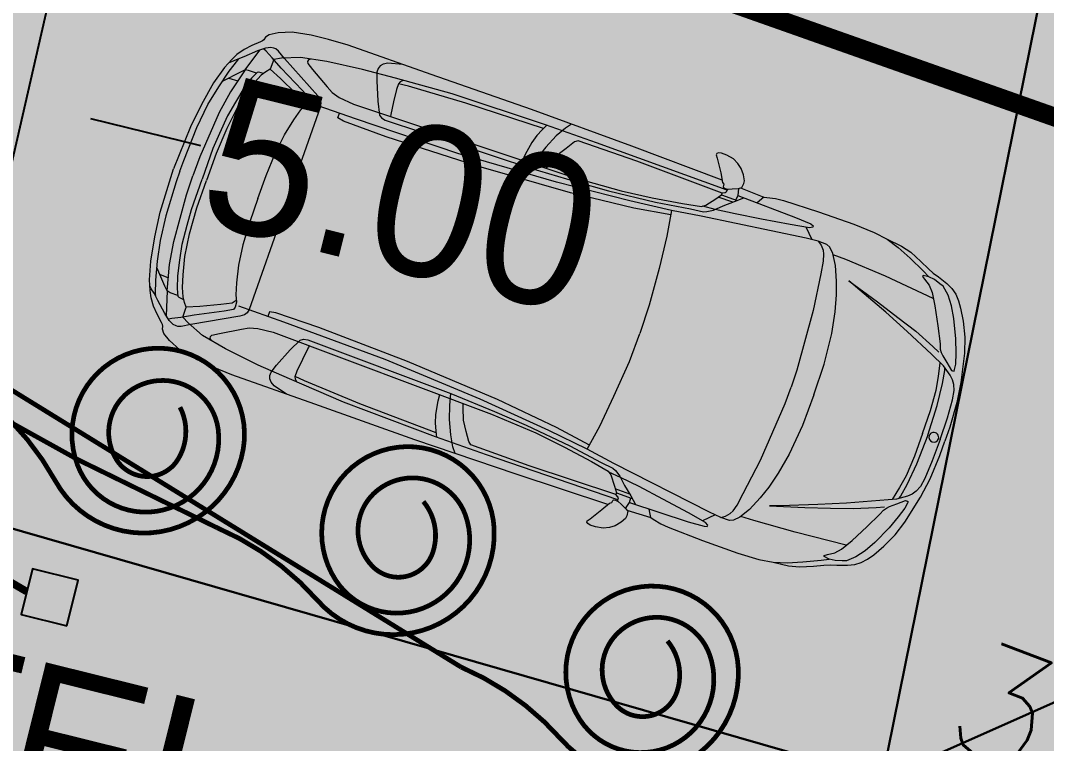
# Model space of a CAD drawing. Header units: metres. Extents: x 1851427 to 1852022, y 5183007 to 5183309.
# Drawn here: x 1851534.77 to 1851540.21, y 5183230.55 to 5183234.38 of the extents above; entities that cross this region are included whole.
import ezdxf
from ezdxf.enums import TextEntityAlignment as Align

# ---------------------------------------------------------------- set-up
doc = ezdxf.new("R2010")
doc.units = ezdxf.units.M
doc.header["$LTSCALE"] = 2.5
doc.header["$PDMODE"] = 35
doc.header["$PDSIZE"] = 0.03
doc.layers.get('0').update_dxf_attribs({"linetype": 'CONTINUOUS', "lineweight": 30})
doc.layers.get('Defpoints').update_dxf_attribs({"linetype": 'CONTINUOUS'})
doc.layers.add('N', color=1, linetype='CONTINUOUS', plot=False)
for name, color, linetype, lineweight in [('P', 7, 'CONTINUOUS', 50), ('PRO_BAT', 252, 'CONTINUOUS', 18), ('PRO_PAR', 1, 'CONTINUOUS', 35), ('PRO_RES_EP', 5, 'CONTINUOUS', 15), ('Z', 7, 'CONTINUOUS', 9)]:
    doc.layers.add(name, color=color, linetype=linetype, lineweight=lineweight)
for name, color, linetype in [('PFM_VRD ET 2D', 7, 'CONTINUOUS'), ('PFM_VRD Talus R - Hachures', 1, 'CONTINUOUS'), ('PRO_PAR_HAC', 7, 'CONTINUOUS'), ('PRO_RES_AEP', 130, 'CONTINUOUS'), ('PRO_RES_EU', 34, 'CONTINUOUS'), ('PRO_RES_TEL', 84, 'CONTINUOUS'), ('PRO_RES_TEL_TXT', 84, 'CONTINUOUS'), ('PRO_VOI_COTATION', 232, 'CONTINUOUS'), ('PRO_VOI_TAMPON', 5, 'CONTINUOUS'), ('TN_', 94, 'CONTINUOUS')]:
    doc.layers.add(name, color=color, linetype=linetype)
doc.layers.add('PRO_PAR_SURF', color=7, linetype='CONTINUOUS', lineweight=20, true_color=0x285a87)
doc.styles.add('_ECRITURE', font='')
doc.styles.add('Ecriture', font='')
doc.styles.add('SIMPLEX', font='SIMPLEX.SHX', dxfattribs={"oblique": 27})
doc.styles.get("Standard").update_dxf_attribs({"font": 'Arial.ttf'})
doc.styles.get('_ECRITURE').set_extended_font_data('NewsGoth BT')
doc.styles.get('Ecriture').set_extended_font_data('NewsGoth BT')
doc.dimstyles.new('Voirie', dxfattribs={"dimtxt": 0.8, "dimasz": 0.6, "dimexe": 0.18, "dimexo": 0.0625, "dimgap": 0, "dimtad": 0, "dimzin": 0, "dimdsep": 46, "dimtxsty": 'Ecriture', "dimcen": 0.04, "dimclrd": 256, "dimclre": 256, "dimclrt": 256, "dimaunit": 2, "dimadec": 3, "dimazin": 0, "dimtfac": 1, "dimtofl": 0, "dimtmove": 0, "dimatfit": 0, "dimfxl": 1, "dimtolj": 1, "dimtzin": 0, "dimlwd": -1, "dimarcsym": 0})

# ---------------------------------------------------------------- blocks, each defined once
blk = doc.blocks.new('TCPOINT')
blk.add_point((0, 0))
at = {"layer": 'N'}
blk.add_attdef('MAT', (0.2, 0.2), '', height=0.34, dxfattribs=at)
at = {"layer": 'Z', "style": 'SIMPLEX'}
blk.add_attdef('ALT', (0.2, -0.54), '', height=0.34, dxfattribs=at)
blk = doc.blocks.new('ASS02')
h = blk.add_hatch(color=256)
h.dxf.hatch_style = 1
h.paths.add_polyline_path([(0.5, -0.5), (0.5, 0.5), (-0.5, 0.5), (-0.5, -0.5)])
blk.add_lwpolyline([(0.5, -0.5), (0.5, 0.5), (-0.5, 0.5), (-0.5, -0.5)], close=True)
blk = doc.blocks.new('*D78')
at = {"layer": 'Defpoints', "color": 0, "transparency": 16777216}
for p in [(1851530.041, 5183236.552), (1851534.894, 5183235.3486), (1851534.5601, 5183234.0018)]:
    blk.add_point(p, dxfattribs=at)
at = {"layer": 'PRO_VOI_COTATION', "lineweight": -2, "transparency": 16777216}
for p, q in [((1851530.026, 5183236.4913), (1851529.6638, 5183235.0305)), ((1851534.879, 5183235.2879), (1851534.5168, 5183233.8271))]:
    blk.add_line(p, q, dxfattribs=at)
at = {"layer": 'PRO_VOI_COTATION', "transparency": 16777216}
for p, q in [((1851529.1247, 5183235.3497), (1851528.5424, 5183235.4941)), ((1851535.1425, 5183233.8574), (1851535.7248, 5183233.713))]:
    blk.add_line(p, q, dxfattribs=at)
for points in [[(1851529.1488, 5183235.4467), (1851529.1006, 5183235.2526), (1851529.7071, 5183235.2053)], [(1851535.1665, 5183233.9545), (1851535.1184, 5183233.7604), (1851534.5601, 5183234.0018)]]:
    blk.add_solid(points, dxfattribs=at)
at = {"layer": 'PRO_VOI_COTATION', "transparency": 16777216, "insert": (1851536.7926, 5183233.4483), "char_height": 0.8, "attachment_point": 5, "rotation": 346.0733, "style": 'Ecriture'}
blk.add_mtext('\\A1;5.00', dxfattribs=at)

msp = doc.modelspace()

# ---------------------------------------------------------------- hatches: boundary and pattern name
at = {"layer": 'PFM_VRD Talus R - Hachures'}
msp.add_hatch(color=1, dxfattribs=at).paths.add_polyline_path([(1851533.6957, 5183231.0144), (1851534.1194, 5183230.9094), (1851534.3081, 5183231.8047), (1851536.2121, 5183240.1216), (1851537.1672, 5183244.3756), (1851539.2607, 5183253.3314), (1851539.9394, 5183256.194)])
at = {"layer": 'PRO_PAR_HAC'}
h = msp.add_hatch(color=174, dxfattribs=at)
h.dxf.hatch_style = 1
h.paths.add_polyline_path([(1851568.1477, 5183242.7613), (1851538.9338, 5183251.64), (1851534.9867, 5183235.7221), (1851564.5654, 5183225.2848), (1851564.993, 5183227.3048)])
h = msp.add_hatch(color=174, dxfattribs=at)
h.dxf.hatch_style = 1
h.paths.add_polyline_path([(1851564.5654, 5183225.2848), (1851534.9867, 5183235.7221), (1851530.7641, 5183218.6938), (1851560.8711, 5183207.8315)])

# ---------------------------------------------------------------- linework, layer by layer
at = {"layer": 'PFM_VRD ET 2D', "flags": 128}
msp.add_lwpolyline([(1851507.7955, 5183236.9009), (1851522.1457, 5183233.5473), (1851524.7837, 5183232.9266), (1851525.6806, 5183232.6767), (1851528.9948, 5183231.8306), (1851529.0196, 5183231.9315), (1851533.591, 5183230.5924), (1851533.9243, 5183230.6349), (1851534.1194, 5183230.9094), (1851534.3081, 5183231.8047), (1851536.2121, 5183240.1216), (1851537.1672, 5183244.3756)], dxfattribs=at)
at = {"layer": 'PRO_BAT', "color": 251}
for points in [[(1851538.4892, 5183233.5299), (1851538.0108, 5183233.7095), (1851537.4789, 5183233.9047), (1851536.9467, 5183234.0895), (1851536.5075, 5183234.2445), (1851536.4038, 5183234.2751), (1851536.3112, 5183234.2987), (1851536.2104, 5183234.3145), (1851536.1367, 5183234.3104), (1851536.0893, 5183234.3), (1851536.0698, 5183234.2873), (1851536.0606, 5183234.274), (1851536.0538, 5183234.2674), (1851536.0429, 5183234.2622), (1851535.9972, 5183234.2437), (1851535.9564, 5183234.222), (1851535.9182, 5183234.1948), (1851535.8908, 5183234.1684), (1851535.8519, 5183234.1264), (1851535.7948, 5183234.0457), (1851535.7304, 5183233.9315), (1851535.6717, 5183233.8122), (1851535.5821, 5183233.5897)], [(1851538.4892, 5183233.5299), (1851538.0108, 5183233.7095), (1851537.4789, 5183233.9047), (1851536.9467, 5183234.0895), (1851536.5075, 5183234.2445), (1851536.4038, 5183234.2751), (1851536.3112, 5183234.2987), (1851536.2104, 5183234.3145), (1851536.1367, 5183234.3104), (1851536.0893, 5183234.3), (1851536.0698, 5183234.2873), (1851536.0606, 5183234.274), (1851536.0538, 5183234.2674), (1851536.0429, 5183234.2622), (1851535.9972, 5183234.2437), (1851535.9564, 5183234.222), (1851535.9182, 5183234.1948), (1851535.8908, 5183234.1684), (1851535.8519, 5183234.1264), (1851535.7948, 5183234.0457), (1851535.7304, 5183233.9315), (1851535.6717, 5183233.8122), (1851535.5821, 5183233.5897)], [(1851536.1726, 5183233.3813), (1851536.3615, 5183233.9167), (1851536.3641, 5183233.9377), (1851536.3597, 5183233.9549), (1851536.3464, 5183233.9763), (1851536.1707, 5183234.1737), (1851536.1384, 5183234.2141), (1851536.1247, 5183234.2251), (1851536.1146, 5183234.2287), (1851536.0983, 5183234.2324), (1851536.0692, 5183234.2292), (1851536.028, 5183234.2148), (1851535.9549, 5183234.1837), (1851535.9149, 5183234.1668), (1851535.8888, 5183234.1574), (1851535.8757, 5183234.1521)], [(1851536.1726, 5183233.3813), (1851536.3615, 5183233.9167), (1851536.3641, 5183233.9377), (1851536.3597, 5183233.9549), (1851536.3464, 5183233.9763), (1851536.1707, 5183234.1737), (1851536.1384, 5183234.2141), (1851536.1247, 5183234.2251), (1851536.1146, 5183234.2287), (1851536.0983, 5183234.2324), (1851536.0692, 5183234.2292), (1851536.028, 5183234.2148), (1851535.9549, 5183234.1837), (1851535.9149, 5183234.1668), (1851535.8888, 5183234.1574), (1851535.8757, 5183234.1521)], [(1851535.9619, 5183234.1139), (1851536.0402, 5183234.219)], [(1851535.9619, 5183234.1139), (1851536.0402, 5183234.219)], [(1851536.0282, 5183233.4323), (1851536.0726, 5183233.5549), (1851536.1201, 5183233.6718), (1851536.1702, 5183233.7697), (1851536.2207, 5183233.849), (1851536.2578, 5183233.9022), (1851536.2848, 5183233.9307), (1851536.2961, 5183233.9549), (1851536.2972, 5183233.97), (1851536.2638, 5183234.0071), (1851536.1528, 5183234.1238), (1851536.1058, 5183234.1784), (1851536.0728, 5183234.2126), (1851536.0598, 5183234.2259)], [(1851536.0282, 5183233.4323), (1851536.0726, 5183233.5549), (1851536.1201, 5183233.6718), (1851536.1702, 5183233.7697), (1851536.2207, 5183233.849), (1851536.2578, 5183233.9022), (1851536.2848, 5183233.9307), (1851536.2961, 5183233.9549), (1851536.2972, 5183233.97), (1851536.2638, 5183234.0071), (1851536.1528, 5183234.1238), (1851536.1058, 5183234.1784), (1851536.0728, 5183234.2126), (1851536.0598, 5183234.2259)], [(1851535.6159, 5183233.5778), (1851535.6365, 5183233.634), (1851535.7059, 5183233.8084), (1851535.7648, 5183233.93), (1851535.8221, 5183234.0248), (1851535.8776, 5183234.1078), (1851535.9222, 5183234.1661), (1851535.9286, 5183234.1726)], [(1851535.6159, 5183233.5778), (1851535.6365, 5183233.634), (1851535.7059, 5183233.8084), (1851535.7648, 5183233.93), (1851535.8221, 5183234.0248), (1851535.8776, 5183234.1078), (1851535.9222, 5183234.1661), (1851535.9286, 5183234.1726)], [(1851538.5153, 5183233.4767), (1851537.8236, 5183233.7284), (1851537.5537, 5183233.8237), (1851537.0593, 5183233.9868), (1851536.7594, 5183234.0698), (1851536.5837, 5183234.1165), (1851536.3949, 5183234.1585), (1851536.2556, 5183234.1791), (1851536.1549, 5183234.1761), (1851536.1134, 5183234.1695), (1851536.0948, 5183234.1176)], [(1851538.5153, 5183233.4767), (1851537.8236, 5183233.7284), (1851537.5537, 5183233.8237), (1851537.0593, 5183233.9868), (1851536.7594, 5183234.0698), (1851536.5837, 5183234.1165), (1851536.3949, 5183234.1585), (1851536.2556, 5183234.1791), (1851536.1549, 5183234.1761), (1851536.1134, 5183234.1695), (1851536.0948, 5183234.1176)], [(1851536.3086, 5183234.1712), (1851536.2968, 5183234.1673), (1851536.2915, 5183234.1585), (1851536.2932, 5183234.1482), (1851536.3191, 5183234.1155), (1851536.3959, 5183234.0243), (1851536.4228, 5183233.994), (1851536.4609, 5183233.968), (1851536.5357, 5183233.932), (1851537.7091, 5183233.5425), (1851537.9544, 5183233.4731), (1851538.1192, 5183233.4367), (1851538.2789, 5183233.4063), (1851538.3803, 5183233.3909), (1851538.4033, 5183233.3977), (1851538.4558, 5183233.4317), (1851538.4867, 5183233.4528), (1851538.4898, 5183233.4616), (1851538.0366, 5183233.6307), (1851537.727, 5183233.7388), (1851537.7065, 5183233.7324), (1851537.6625, 5183233.698), (1851537.6141, 5183233.6605), (1851537.5705, 5183233.6111), (1851537.5561, 5183233.5933)], [(1851536.3086, 5183234.1712), (1851536.2968, 5183234.1673), (1851536.2915, 5183234.1585), (1851536.2932, 5183234.1482), (1851536.3191, 5183234.1155), (1851536.3959, 5183234.0243), (1851536.4228, 5183233.994), (1851536.4609, 5183233.968), (1851536.5357, 5183233.932), (1851537.7091, 5183233.5425), (1851537.9544, 5183233.4731), (1851538.1192, 5183233.4367), (1851538.2789, 5183233.4063), (1851538.3803, 5183233.3909), (1851538.4033, 5183233.3977), (1851538.4558, 5183233.4317), (1851538.4867, 5183233.4528), (1851538.4898, 5183233.4616), (1851538.0366, 5183233.6307), (1851537.727, 5183233.7388), (1851537.7065, 5183233.7324), (1851537.6625, 5183233.698), (1851537.6141, 5183233.6605), (1851537.5705, 5183233.6111), (1851537.5561, 5183233.5933)], [(1851535.9619, 5183234.1139), (1851535.884, 5183233.9975), (1851535.8247, 5183233.8877), (1851535.7212, 5183233.6528), (1851535.684, 5183233.5537)], [(1851535.9619, 5183234.1139), (1851535.884, 5183233.9975), (1851535.8247, 5183233.8877), (1851535.7212, 5183233.6528), (1851535.684, 5183233.5537)], [(1851536.2779, 5183233.9235), (1851536.2705, 5183233.9482), (1851536.2291, 5183233.9913), (1851536.1488, 5183234.0693), (1851536.0948, 5183234.1176), (1851536.0722, 5183234.1039), (1851536.0469, 5183234.0854), (1851536.0133, 5183234.0485), (1851535.9732, 5183233.9943), (1851535.9195, 5183233.9132), (1851535.8643, 5183233.8038), (1851535.8079, 5183233.6715), (1851535.7572, 5183233.5279)], [(1851536.2779, 5183233.9235), (1851536.2705, 5183233.9482), (1851536.2291, 5183233.9913), (1851536.1488, 5183234.0693), (1851536.0948, 5183234.1176), (1851536.0722, 5183234.1039), (1851536.0469, 5183234.0854), (1851536.0133, 5183234.0485), (1851535.9732, 5183233.9943), (1851535.9195, 5183233.9132), (1851535.8643, 5183233.8038), (1851535.8079, 5183233.6715), (1851535.7572, 5183233.5279)], [(1851536.0215, 5183234.0971), (1851535.9794, 5183234.1116), (1851535.9619, 5183234.1139), (1851535.937, 5183234.102), (1851535.8404, 5183234.0521)], [(1851536.0215, 5183234.0971), (1851535.9794, 5183234.1116), (1851535.9619, 5183234.1139), (1851535.937, 5183234.102), (1851535.8404, 5183234.0521)], [(1851536.7974, 5183234.1422), (1851536.7187, 5183234.1496), (1851536.6937, 5183234.1445), (1851536.6776, 5183234.1351), (1851536.667, 5183234.1214), (1851536.6604, 5183234.1028), (1851536.6589, 5183234.0558), (1851536.665, 5183233.948), (1851536.6738, 5183233.8741), (1851536.6839, 5183233.86), (1851536.7038, 5183233.8472), (1851537.4732, 5183233.5935), (1851537.7119, 5183233.5223), (1851537.8879, 5183233.4732), (1851538.137, 5183233.4132), (1851538.3215, 5183233.3778), (1851538.3905, 5183233.3628), (1851538.4087, 5183233.3636), (1851538.4442, 5183233.3719), (1851538.4951, 5183233.3943), (1851538.5554, 5183233.4173), (1851538.6045, 5183233.437)], [(1851536.7974, 5183234.1422), (1851536.7187, 5183234.1496), (1851536.6937, 5183234.1445), (1851536.6776, 5183234.1351), (1851536.667, 5183234.1214), (1851536.6604, 5183234.1028), (1851536.6589, 5183234.0558), (1851536.665, 5183233.948), (1851536.6738, 5183233.8741), (1851536.6839, 5183233.86), (1851536.7038, 5183233.8472), (1851537.4732, 5183233.5935), (1851537.7119, 5183233.5223), (1851537.8879, 5183233.4732), (1851538.137, 5183233.4132), (1851538.3215, 5183233.3778), (1851538.3905, 5183233.3628), (1851538.4087, 5183233.3636), (1851538.4442, 5183233.3719), (1851538.4951, 5183233.3943), (1851538.5554, 5183233.4173), (1851538.6045, 5183233.437)], [(1851536.0596, 5183234.0947), (1851536.0339, 5183234.1013), (1851536.0251, 5183234.1009), (1851535.9953, 5183234.0695), (1851535.9554, 5183234.0167), (1851535.9115, 5183233.944), (1851535.8689, 5183233.8709), (1851535.8251, 5183233.7769), (1851535.7911, 5183233.6977), (1851535.7341, 5183233.5361)], [(1851536.0596, 5183234.0947), (1851536.0339, 5183234.1013), (1851536.0251, 5183234.1009), (1851535.9953, 5183234.0695), (1851535.9554, 5183234.0167), (1851535.9115, 5183233.944), (1851535.8689, 5183233.8709), (1851535.8251, 5183233.7769), (1851535.7911, 5183233.6977), (1851535.7341, 5183233.5361)], [(1851535.8753, 5183234.0701), (1851535.923, 5183234.0557)], [(1851535.8753, 5183234.0701), (1851535.923, 5183234.0557)], [(1851536.7993, 5183234.0587), (1851536.7833, 5183234.051), (1851536.7744, 5183234.0403), (1851536.7641, 5183234.0111), (1851536.7479, 5183233.9445), (1851536.7337, 5183233.8772), (1851536.7327, 5183233.8666)], [(1851536.7993, 5183234.0587), (1851536.7833, 5183234.051), (1851536.7744, 5183234.0403), (1851536.7641, 5183234.0111), (1851536.7479, 5183233.9445), (1851536.7337, 5183233.8772), (1851536.7327, 5183233.8666)], [(1851537.5435, 5183233.8043), (1851537.131, 5183233.9387), (1851536.8268, 5183234.0279), (1851536.7744, 5183234.0403)], [(1851537.5435, 5183233.8043), (1851537.131, 5183233.9387), (1851536.8268, 5183234.0279), (1851536.7744, 5183234.0403)], [(1851538.2213, 5183233.3699), (1851538.0006, 5183233.4202), (1851537.6118, 5183233.5192), (1851537.0881, 5183233.6716), (1851536.5464, 5183233.8543), (1851536.3078, 5183233.9385)], [(1851538.2213, 5183233.3699), (1851538.0006, 5183233.4202), (1851537.6118, 5183233.5192), (1851537.0881, 5183233.6716), (1851536.5464, 5183233.8543), (1851536.3078, 5183233.9385)], [(1851538.2169, 5183233.346), (1851538.0215, 5183233.3815), (1851537.6851, 5183233.4631), (1851537.1877, 5183233.6066), (1851536.709, 5183233.7604), (1851536.4834, 5183233.8429), (1851536.4526, 5183233.8596), (1851536.4613, 5183233.8843)], [(1851538.2169, 5183233.346), (1851538.0215, 5183233.3815), (1851537.6851, 5183233.4631), (1851537.1877, 5183233.6066), (1851536.709, 5183233.7604), (1851536.4834, 5183233.8429), (1851536.4526, 5183233.8596), (1851536.4613, 5183233.8843)], [(1851537.5606, 5183233.8213), (1851537.5358, 5183233.7967), (1851537.5081, 5183233.7663), (1851537.4805, 5183233.7291), (1851537.4451, 5183233.6656), (1851537.431, 5183233.6349)], [(1851537.5606, 5183233.8213), (1851537.5358, 5183233.7967), (1851537.5081, 5183233.7663), (1851537.4805, 5183233.7291), (1851537.4451, 5183233.6656), (1851537.431, 5183233.6349)], [(1851537.6909, 5183233.8269), (1851537.6589, 5183233.8061), (1851537.6105, 5183233.7647), (1851537.5547, 5183233.7049), (1851537.5087, 5183233.6471), (1851537.4835, 5183233.6094), (1851537.4732, 5183233.5935)], [(1851537.6909, 5183233.8269), (1851537.6589, 5183233.8061), (1851537.6105, 5183233.7647), (1851537.5547, 5183233.7049), (1851537.5087, 5183233.6471), (1851537.4835, 5183233.6094), (1851537.4732, 5183233.5935)], [(1851538.5947, 5183233.4907), (1851538.6048, 5183233.5122), (1851538.6084, 5183233.5273), (1851538.6028, 5183233.5578), (1851538.59, 5183233.5925), (1851538.5732, 5183233.6183), (1851538.5489, 5183233.6424), (1851538.5137, 5183233.6625), (1851538.4856, 5183233.6733), (1851538.4704, 5183233.6744), (1851538.4616, 5183233.6714), (1851538.4576, 5183233.6651), (1851538.4632, 5183233.6467), (1851538.4817, 5183233.5694), (1851538.4914, 5183233.5186), (1851538.4989, 5183233.5081), (1851538.4958, 5183233.4956), (1851538.4974, 5183233.4918), (1851538.5058, 5183233.4852), (1851538.5211, 5183233.4822), (1851538.5427, 5183233.4835), (1851538.5759, 5183233.4864), (1851538.5947, 5183233.4907)], [(1851538.5947, 5183233.4907), (1851538.6048, 5183233.5122), (1851538.6084, 5183233.5273), (1851538.6028, 5183233.5578), (1851538.59, 5183233.5925), (1851538.5732, 5183233.6183), (1851538.5489, 5183233.6424), (1851538.5137, 5183233.6625), (1851538.4856, 5183233.6733), (1851538.4704, 5183233.6744), (1851538.4616, 5183233.6714), (1851538.4576, 5183233.6651), (1851538.4632, 5183233.6467), (1851538.4817, 5183233.5694), (1851538.4914, 5183233.5186), (1851538.4989, 5183233.5081), (1851538.4958, 5183233.4956), (1851538.4974, 5183233.4918), (1851538.5058, 5183233.4852), (1851538.5211, 5183233.4822), (1851538.5427, 5183233.4835), (1851538.5759, 5183233.4864), (1851538.5947, 5183233.4907)], [(1851537.883, 5183231.8118), (1851537.3978, 5183231.9722), (1851536.8611, 5183232.1541), (1851536.3309, 5183232.3442), (1851535.8916, 5183232.4992), (1851535.7917, 5183232.5404), (1851535.7048, 5183232.5801), (1851535.6164, 5183232.6311), (1851535.5616, 5183232.6806), (1851535.5312, 5183232.7183), (1851535.524, 5183232.7405), (1851535.5252, 5183232.7566), (1851535.524, 5183232.7661), (1851535.5188, 5183232.7769), (1851535.4948, 5183232.82), (1851535.4767, 5183232.8625), (1851535.464, 5183232.9076), (1851535.4593, 5183232.9454), (1851535.4553, 5183233.0025), (1851535.4615, 5183233.1012), (1851535.4831, 5183233.2306), (1851535.5123, 5183233.3602), (1851535.5821, 5183233.5897)], [(1851537.883, 5183231.8118), (1851537.3978, 5183231.9722), (1851536.8611, 5183232.1541), (1851536.3309, 5183232.3442), (1851535.8916, 5183232.4992), (1851535.7917, 5183232.5404), (1851535.7048, 5183232.5801), (1851535.6164, 5183232.6311), (1851535.5616, 5183232.6806), (1851535.5312, 5183232.7183), (1851535.524, 5183232.7405), (1851535.5252, 5183232.7566), (1851535.524, 5183232.7661), (1851535.5188, 5183232.7769), (1851535.4948, 5183232.82), (1851535.4767, 5183232.8625), (1851535.464, 5183232.9076), (1851535.4593, 5183232.9454), (1851535.4553, 5183233.0025), (1851535.4615, 5183233.1012), (1851535.4831, 5183233.2306), (1851535.5123, 5183233.3602), (1851535.5821, 5183233.5897)], [(1851535.6159, 5183233.5778), (1851535.5966, 5183233.5211), (1851535.5412, 5183233.3417), (1851535.5107, 5183233.2101), (1851535.4959, 5183233.1003), (1851535.487, 5183233.0009), (1851535.4851, 5183232.9275), (1851535.4861, 5183232.9184)], [(1851535.6159, 5183233.5778), (1851535.5966, 5183233.5211), (1851535.5412, 5183233.3417), (1851535.5107, 5183233.2101), (1851535.4959, 5183233.1003), (1851535.487, 5183233.0009), (1851535.4851, 5183232.9275), (1851535.4861, 5183232.9184)], [(1851535.5488, 5183232.9432), (1851535.5613, 5183233.0827), (1851535.584, 5183233.2054), (1851535.6508, 5183233.4532), (1851535.684, 5183233.5537)], [(1851535.5488, 5183232.9432), (1851535.5613, 5183233.0827), (1851535.584, 5183233.2054), (1851535.6508, 5183233.4532), (1851535.684, 5183233.5537)], [(1851535.6369, 5183232.8969), (1851535.6127, 5183232.9078), (1851535.6062, 5183232.9136), (1851535.6027, 5183232.9568), (1851535.6047, 5183233.023), (1851535.6162, 5183233.1071), (1851535.6289, 5183233.1908), (1851535.6538, 5183233.2914), (1851535.677, 5183233.3745), (1851535.7341, 5183233.5361)], [(1851535.6369, 5183232.8969), (1851535.6127, 5183232.9078), (1851535.6062, 5183232.9136), (1851535.6027, 5183232.9568), (1851535.6047, 5183233.023), (1851535.6162, 5183233.1071), (1851535.6289, 5183233.1908), (1851535.6538, 5183233.2914), (1851535.677, 5183233.3745), (1851535.7341, 5183233.5361)], [(1851535.9144, 5183232.8932), (1851535.8931, 5183232.8785), (1851535.8338, 5183232.871), (1851535.7224, 5183232.8607), (1851535.65, 5183232.8569), (1851535.6409, 5183232.8818), (1851535.6329, 5183232.9121), (1851535.6299, 5183232.9619), (1851535.6327, 5183233.0292), (1851535.6418, 5183233.1261), (1851535.6675, 5183233.2459), (1851535.7066, 5183233.3844), (1851535.7572, 5183233.5279)], [(1851535.9144, 5183232.8932), (1851535.8931, 5183232.8785), (1851535.8338, 5183232.871), (1851535.7224, 5183232.8607), (1851535.65, 5183232.8569), (1851535.6409, 5183232.8818), (1851535.6329, 5183232.9121), (1851535.6299, 5183232.9619), (1851535.6327, 5183233.0292), (1851535.6418, 5183233.1261), (1851535.6675, 5183233.2459), (1851535.7066, 5183233.3844), (1851535.7572, 5183233.5279)], [(1851538.4867, 5183233.4528), (1851538.5699, 5183233.4231)], [(1851538.4867, 5183233.4528), (1851538.5699, 5183233.4231)], [(1851538.5177, 5183233.4829), (1851538.5114, 5183233.4666), (1851538.5053, 5183233.4633), (1851538.4898, 5183233.4616)], [(1851538.5177, 5183233.4829), (1851538.5114, 5183233.4666), (1851538.5053, 5183233.4633), (1851538.4898, 5183233.4616)], [(1851538.5759, 5183233.4864), (1851538.5733, 5183233.4488), (1851538.5623, 5183233.4258)], [(1851538.5759, 5183233.4864), (1851538.5733, 5183233.4488), (1851538.5623, 5183233.4258)], [(1851538.5873, 5183233.489), (1851538.7104, 5183233.4402), (1851538.7256, 5183233.4389), (1851538.7727, 5183233.4328), (1851538.814, 5183233.4224), (1851539.0003, 5183233.363), (1851539.1877, 5183233.2966), (1851539.295, 5183233.2535), (1851539.3631, 5183233.218), (1851539.4225, 5183233.173), (1851539.4855, 5183233.1173), (1851539.5546, 5183233.049), (1851539.5847, 5183233.0185), (1851539.5547, 5183233.0246), (1851539.5509, 5183233.0197), (1851539.5616, 5183233.0054), (1851539.5869, 5183232.9735), (1851539.6019, 5183232.9358), (1851539.6166, 5183232.8647), (1851539.6325, 5183232.7586), (1851539.644, 5183232.6636), (1851539.6457, 5183232.6358), (1851539.651, 5183232.6182), (1851539.6582, 5183232.6), (1851539.6804, 5183232.565), (1851539.7052, 5183232.5227), (1851539.7105, 5183232.5198), (1851539.7195, 5183232.5187), (1851539.7203, 5183232.5268), (1851539.7273, 5183232.5557), (1851539.7293, 5183232.6146), (1851539.7278, 5183232.6905), (1851539.7175, 5183232.7977), (1851539.7052, 5183232.8637), (1851539.6874, 5183232.9202), (1851539.6614, 5183232.9681), (1851539.6433, 5183232.9818), (1851539.6143, 5183233.0036), (1851539.5847, 5183233.0185)], [(1851538.5873, 5183233.489), (1851538.7104, 5183233.4402), (1851538.7256, 5183233.4389), (1851538.7727, 5183233.4328), (1851538.814, 5183233.4224), (1851539.0003, 5183233.363), (1851539.1877, 5183233.2966), (1851539.295, 5183233.2535), (1851539.3631, 5183233.218), (1851539.4225, 5183233.173), (1851539.4855, 5183233.1173), (1851539.5546, 5183233.049), (1851539.5847, 5183233.0185), (1851539.5547, 5183233.0246), (1851539.5509, 5183233.0197), (1851539.5616, 5183233.0054), (1851539.5869, 5183232.9735), (1851539.6019, 5183232.9358), (1851539.6166, 5183232.8647), (1851539.6325, 5183232.7586), (1851539.644, 5183232.6636), (1851539.6457, 5183232.6358), (1851539.651, 5183232.6182), (1851539.6582, 5183232.6), (1851539.6804, 5183232.565), (1851539.7052, 5183232.5227), (1851539.7105, 5183232.5198), (1851539.7195, 5183232.5187), (1851539.7203, 5183232.5268), (1851539.7273, 5183232.5557), (1851539.7293, 5183232.6146), (1851539.7278, 5183232.6905), (1851539.7175, 5183232.7977), (1851539.7052, 5183232.8637), (1851539.6874, 5183232.9202), (1851539.6614, 5183232.9681), (1851539.6433, 5183232.9818), (1851539.6143, 5183233.0036), (1851539.5847, 5183233.0185)], [(1851536.0282, 5183233.4323), (1851535.9858, 5183233.309), (1851535.9495, 5183233.1881), (1851535.927, 5183233.0805), (1851535.9165, 5183232.987), (1851535.9121, 5183232.9224), (1851535.9152, 5183232.8832), (1851535.9088, 5183232.8573), (1851535.9002, 5183232.8449), (1851535.8509, 5183232.8369), (1851535.6912, 5183232.8158), (1851535.6204, 5183232.8027), (1851535.5732, 5183232.7968), (1851535.5548, 5183232.7946)], [(1851536.0282, 5183233.4323), (1851535.9858, 5183233.309), (1851535.9495, 5183233.1881), (1851535.927, 5183233.0805), (1851535.9165, 5183232.987), (1851535.9121, 5183232.9224), (1851535.9152, 5183232.8832), (1851535.9088, 5183232.8573), (1851535.9002, 5183232.8449), (1851535.8509, 5183232.8369), (1851535.6912, 5183232.8158), (1851535.6204, 5183232.8027), (1851535.5732, 5183232.7968), (1851535.5548, 5183232.7946)], [(1851538.5733, 5183233.4488), (1851538.8784, 5183233.3331), (1851538.9588, 5183233.2987), (1851538.9725, 5183233.2888), (1851538.97, 5183233.2815), (1851538.9527, 5183233.2785), (1851538.8508, 5183233.2951), (1851538.6982, 5183233.3236), (1851538.5586, 5183233.3515), (1851538.4526, 5183233.3756)], [(1851538.5733, 5183233.4488), (1851538.8784, 5183233.3331), (1851538.9588, 5183233.2987), (1851538.9725, 5183233.2888), (1851538.97, 5183233.2815), (1851538.9527, 5183233.2785), (1851538.8508, 5183233.2951), (1851538.6982, 5183233.3236), (1851538.5586, 5183233.3515), (1851538.4526, 5183233.3756)], [(1851538.5454, 5183233.4135), (1851538.4685, 5183233.4404)], [(1851538.5454, 5183233.4135), (1851538.4685, 5183233.4404)], [(1851538.7104, 5183233.4402), (1851538.6751, 5183233.4102)], [(1851538.7104, 5183233.4402), (1851538.6751, 5183233.4102)], [(1851536.1726, 5183233.3813), (1851535.9837, 5183232.8459), (1851535.9725, 5183232.828), (1851535.9583, 5183232.8174), (1851535.9345, 5183232.8091), (1851535.6738, 5183232.7656), (1851535.6233, 5183232.7545), (1851535.6058, 5183232.7545), (1851535.5956, 5183232.758), (1851535.5807, 5183232.7654), (1851535.56, 5183232.7861), (1851535.5369, 5183232.8232), (1851535.4996, 5183232.8933), (1851535.479, 5183232.9315), (1851535.4646, 5183232.9552), (1851535.4577, 5183232.9675)], [(1851536.1726, 5183233.3813), (1851535.9837, 5183232.8459), (1851535.9725, 5183232.828), (1851535.9583, 5183232.8174), (1851535.9345, 5183232.8091), (1851535.6738, 5183232.7656), (1851535.6233, 5183232.7545), (1851535.6058, 5183232.7545), (1851535.5956, 5183232.758), (1851535.5807, 5183232.7654), (1851535.56, 5183232.7861), (1851535.5369, 5183232.8232), (1851535.4996, 5183232.8933), (1851535.479, 5183232.9315), (1851535.4646, 5183232.9552), (1851535.4577, 5183232.9675)], [(1851538.975, 5183232.3925), (1851539.0293, 5183232.5558), (1851539.0713, 5183232.7183), (1851539.0888, 5183232.8328), (1851539.0958, 5183232.9221), (1851539.0957, 5183232.9955), (1851539.0899, 5183233.0786), (1851539.0762, 5183233.1422), (1851539.0602, 5183233.1758), (1851539.0447, 5183233.1898), (1851538.9983, 5183233.2072), (1851538.9349, 5183233.2221), (1851538.3782, 5183233.3403), (1851538.2213, 5183233.3699), (1851538.1963, 5183233.2334), (1851538.155, 5183233.0628), (1851538.1035, 5183232.8682), (1851538.0531, 5183232.7178)], [(1851538.975, 5183232.3925), (1851539.0293, 5183232.5558), (1851539.0713, 5183232.7183), (1851539.0888, 5183232.8328), (1851539.0958, 5183232.9221), (1851539.0957, 5183232.9955), (1851539.0899, 5183233.0786), (1851539.0762, 5183233.1422), (1851539.0602, 5183233.1758), (1851539.0447, 5183233.1898), (1851538.9983, 5183233.2072), (1851538.9349, 5183233.2221), (1851538.3782, 5183233.3403), (1851538.2213, 5183233.3699), (1851538.1963, 5183233.2334), (1851538.155, 5183233.0628), (1851538.1035, 5183232.8682), (1851538.0531, 5183232.7178)], [(1851538.4526, 5183233.3756), (1851538.3869, 5183233.3928)], [(1851538.4526, 5183233.3756), (1851538.3869, 5183233.3928)], [(1851538.9666, 5183233.2147), (1851538.9352, 5183233.2813)], [(1851538.9666, 5183233.2147), (1851538.9352, 5183233.2813)], [(1851538.9983, 5183233.2072), (1851539.0136, 5183233.1857), (1851539.0242, 5183233.1598), (1851539.027, 5183233.1381), (1851539.0243, 5183233.1016), (1851539.012, 5183233.0335), (1851538.9721, 5183232.8394), (1851538.8852, 5183232.5232), (1851538.8559, 5183232.4345)], [(1851538.9983, 5183233.2072), (1851539.0136, 5183233.1857), (1851539.0242, 5183233.1598), (1851539.027, 5183233.1381), (1851539.0243, 5183233.1016), (1851539.012, 5183233.0335), (1851538.9721, 5183232.8394), (1851538.8852, 5183232.5232), (1851538.8559, 5183232.4345)], [(1851539.3631, 5183233.218), (1851539.4398, 5183233.1814), (1851539.4886, 5183233.1486), (1851539.543, 5183233.0992), (1851539.5825, 5183233.0608), (1851539.6084, 5183233.037), (1851539.6368, 5183233.018), (1851539.6798, 5183232.9825), (1851539.7073, 5183232.9555), (1851539.7272, 5183232.9264), (1851539.7417, 5183232.8911), (1851539.7532, 5183232.852), (1851539.7673, 5183232.7833), (1851539.7756, 5183232.698), (1851539.7736, 5183232.6139), (1851539.7551, 5183232.4593), (1851539.7335, 5183232.3519), (1851539.6967, 5183232.2221), (1851539.6702, 5183232.1471)], [(1851539.3631, 5183233.218), (1851539.4398, 5183233.1814), (1851539.4886, 5183233.1486), (1851539.543, 5183233.0992), (1851539.5825, 5183233.0608), (1851539.6084, 5183233.037), (1851539.6368, 5183233.018), (1851539.6798, 5183232.9825), (1851539.7073, 5183232.9555), (1851539.7272, 5183232.9264), (1851539.7417, 5183232.8911), (1851539.7532, 5183232.852), (1851539.7673, 5183232.7833), (1851539.7756, 5183232.698), (1851539.7736, 5183232.6139), (1851539.7551, 5183232.4593), (1851539.7335, 5183232.3519), (1851539.6967, 5183232.2221), (1851539.6702, 5183232.1471)], [(1851539.6085, 5183232.904), (1851539.3546, 5183233.0209), (1851539.1442, 5183233.1092), (1851539.0777, 5183233.1354)], [(1851539.6085, 5183232.904), (1851539.3546, 5183233.0209), (1851539.1442, 5183233.1092), (1851539.0777, 5183233.1354)], [(1851535.6058, 5183232.919), (1851535.5639, 5183232.934), (1851535.5488, 5183232.9432), (1851535.5369, 5183232.9681), (1851535.493, 5183233.0676)], [(1851535.6058, 5183232.919), (1851535.5639, 5183232.934), (1851535.5488, 5183232.9432), (1851535.5369, 5183232.9681), (1851535.493, 5183233.0676)], [(1851535.5088, 5183233.0317), (1851535.555, 5183233.013)], [(1851535.5088, 5183233.0317), (1851535.555, 5183233.013)], [(1851539.6443, 5183232.1563), (1851539.6835, 5183232.2706), (1851539.7107, 5183232.3672), (1851539.7194, 5183232.4158), (1851539.7175, 5183232.4477), (1851539.7107, 5183232.4734), (1851539.6972, 5183232.498), (1851539.6632, 5183232.5466), (1851539.5985, 5183232.6081), (1851539.4703, 5183232.7294), (1851539.3562, 5183232.831), (1851539.2425, 5183232.9282), (1851539.1608, 5183232.9962), (1851539.3129, 5183232.8863), (1851539.4199, 5183232.8032), (1851539.5156, 5183232.7297), (1851539.6056, 5183232.6489), (1851539.6386, 5183232.6185)], [(1851539.6443, 5183232.1563), (1851539.6835, 5183232.2706), (1851539.7107, 5183232.3672), (1851539.7194, 5183232.4158), (1851539.7175, 5183232.4477), (1851539.7107, 5183232.4734), (1851539.6972, 5183232.498), (1851539.6632, 5183232.5466), (1851539.5985, 5183232.6081), (1851539.4703, 5183232.7294), (1851539.3562, 5183232.831), (1851539.2425, 5183232.9282), (1851539.1608, 5183232.9962), (1851539.3129, 5183232.8863), (1851539.4199, 5183232.8032), (1851539.5156, 5183232.7297), (1851539.6056, 5183232.6489), (1851539.6386, 5183232.6185)], [(1851535.5488, 5183232.9432), (1851535.5438, 5183232.8122)], [(1851535.5488, 5183232.9432), (1851535.5438, 5183232.8122)], [(1851537.9367, 5183231.8369), (1851537.2402, 5183232.075), (1851536.9702, 5183232.1702), (1851536.483, 5183232.3535), (1851536.1974, 5183232.4771), (1851536.0313, 5183232.5509), (1851535.8579, 5183232.6368), (1851535.7366, 5183232.7082), (1851535.6601, 5183232.7737), (1851535.6319, 5183232.8048), (1851535.65, 5183232.8569)], [(1851537.9367, 5183231.8369), (1851537.2402, 5183232.075), (1851536.9702, 5183232.1702), (1851536.483, 5183232.3535), (1851536.1974, 5183232.4771), (1851536.0313, 5183232.5509), (1851535.8579, 5183232.6368), (1851535.7366, 5183232.7082), (1851535.6601, 5183232.7737), (1851535.6319, 5183232.8048), (1851535.65, 5183232.8569)], [(1851537.7748, 5183232.1045), (1851537.5714, 5183232.2038), (1851537.2066, 5183232.3708), (1851536.7032, 5183232.5808), (1851536.1668, 5183232.7785), (1851535.9282, 5183232.8627)], [(1851537.7748, 5183232.1045), (1851537.5714, 5183232.2038), (1851537.2066, 5183232.3708), (1851536.7032, 5183232.5808), (1851536.1668, 5183232.7785), (1851535.9282, 5183232.8627)], [(1851537.7864, 5183232.1259), (1851537.612, 5183232.2209), (1851537.2988, 5183232.3684), (1851536.8215, 5183232.5689), (1851536.3523, 5183232.7496), (1851536.1249, 5183232.827), (1851536.0904, 5183232.8332), (1851536.0817, 5183232.8086)], [(1851537.7864, 5183232.1259), (1851537.612, 5183232.2209), (1851537.2988, 5183232.3684), (1851536.8215, 5183232.5689), (1851536.3523, 5183232.7496), (1851536.1249, 5183232.827), (1851536.0904, 5183232.8332), (1851536.0817, 5183232.8086)], [(1851535.7828, 5183232.681), (1851535.776, 5183232.6915), (1851535.7774, 5183232.7016), (1851535.7852, 5183232.7086), (1851535.8259, 5183232.7178), (1851535.943, 5183232.7406), (1851535.9829, 5183232.7474), (1851536.0289, 5183232.7437), (1851536.1097, 5183232.7247), (1851537.2676, 5183232.2916), (1851537.5022, 5183232.1916), (1851537.6534, 5183232.1166), (1851537.7968, 5183232.04), (1851537.8854, 5183231.9884), (1851537.8991, 5183231.9686), (1851537.9186, 5183231.9092), (1851537.9294, 5183231.8734), (1851537.9263, 5183231.8646), (1851537.4673, 5183232.0174), (1851537.1584, 5183232.1275), (1851537.1465, 5183232.1453), (1851537.1339, 5183232.1998), (1851537.1196, 5183232.2593), (1851537.1167, 5183232.3251), (1851537.1167, 5183232.348)], [(1851535.7828, 5183232.681), (1851535.776, 5183232.6915), (1851535.7774, 5183232.7016), (1851535.7852, 5183232.7086), (1851535.8259, 5183232.7178), (1851535.943, 5183232.7406), (1851535.9829, 5183232.7474), (1851536.0289, 5183232.7437), (1851536.1097, 5183232.7247), (1851537.2676, 5183232.2916), (1851537.5022, 5183232.1916), (1851537.6534, 5183232.1166), (1851537.7968, 5183232.04), (1851537.8854, 5183231.9884), (1851537.8991, 5183231.9686), (1851537.9186, 5183231.9092), (1851537.9294, 5183231.8734), (1851537.9263, 5183231.8646), (1851537.4673, 5183232.0174), (1851537.1584, 5183232.1275), (1851537.1465, 5183232.1453), (1851537.1339, 5183232.1998), (1851537.1196, 5183232.2593), (1851537.1167, 5183232.3251), (1851537.1167, 5183232.348)], [(1851538.975, 5183232.3925), (1851538.9148, 5183232.2313), (1851538.8455, 5183232.0784), (1851538.7872, 5183231.9782), (1851538.7367, 5183231.9043), (1851538.6905, 5183231.8472), (1851538.6338, 5183231.7862), (1851538.5833, 5183231.7452), (1851538.5497, 5183231.7292), (1851538.5289, 5183231.728), (1851538.4818, 5183231.7435), (1851538.4231, 5183231.7717), (1851537.9155, 5183232.0291), (1851537.7748, 5183232.1045), (1851537.841, 5183232.2264), (1851537.9159, 5183232.3853), (1851537.9979, 5183232.569), (1851538.0531, 5183232.7178)], [(1851538.975, 5183232.3925), (1851538.9148, 5183232.2313), (1851538.8455, 5183232.0784), (1851538.7872, 5183231.9782), (1851538.7367, 5183231.9043), (1851538.6905, 5183231.8472), (1851538.6338, 5183231.7862), (1851538.5833, 5183231.7452), (1851538.5497, 5183231.7292), (1851538.5289, 5183231.728), (1851538.4818, 5183231.7435), (1851538.4231, 5183231.7717), (1851537.9155, 5183232.0291), (1851537.7748, 5183232.1045), (1851537.841, 5183232.2264), (1851537.9159, 5183232.3853), (1851537.9979, 5183232.569), (1851538.0531, 5183232.7178)], [(1851536.1816, 5183232.3968), (1851536.1157, 5183232.4405), (1851536.0994, 5183232.4601), (1851536.0927, 5183232.4776), (1851536.093, 5183232.4949), (1851536.0996, 5183232.5135), (1851536.128, 5183232.5511), (1851536.2004, 5183232.6311), (1851536.2536, 5183232.6832), (1851536.2703, 5183232.6877), (1851536.2938, 5183232.6852), (1851537.052, 5183232.3999), (1851537.2826, 5183232.3055), (1851537.4504, 5183232.2333), (1851537.682, 5183232.1237), (1851537.8478, 5183232.0355), (1851537.911, 5183232.0039), (1851537.9247, 5183231.9918), (1851537.9471, 5183231.9631), (1851537.9727, 5183231.9137), (1851538.0052, 5183231.8579), (1851538.031, 5183231.8118)], [(1851536.1816, 5183232.3968), (1851536.1157, 5183232.4405), (1851536.0994, 5183232.4601), (1851536.0927, 5183232.4776), (1851536.093, 5183232.4949), (1851536.0996, 5183232.5135), (1851536.128, 5183232.5511), (1851536.2004, 5183232.6311), (1851536.2536, 5183232.6832), (1851536.2703, 5183232.6877), (1851536.2938, 5183232.6852), (1851537.052, 5183232.3999), (1851537.2826, 5183232.3055), (1851537.4504, 5183232.2333), (1851537.682, 5183232.1237), (1851537.8478, 5183232.0355), (1851537.911, 5183232.0039), (1851537.9247, 5183231.9918), (1851537.9471, 5183231.9631), (1851537.9727, 5183231.9137), (1851538.0052, 5183231.8579), (1851538.031, 5183231.8118)], [(1851536.2354, 5183232.4607), (1851536.2278, 5183232.4767), (1851536.2276, 5183232.4906), (1851536.2379, 5183232.5198), (1851536.2671, 5183232.5818), (1851536.2982, 5183232.6431), (1851536.3041, 5183232.652)], [(1851536.2354, 5183232.4607), (1851536.2278, 5183232.4767), (1851536.2276, 5183232.4906), (1851536.2379, 5183232.5198), (1851536.2671, 5183232.5818), (1851536.2982, 5183232.6431), (1851536.3041, 5183232.652)], [(1851539.552, 5183232.1889), (1851539.5937, 5183232.31), (1851539.6239, 5183232.4186), (1851539.6367, 5183232.4896), (1851539.6456, 5183232.5633)], [(1851539.552, 5183232.1889), (1851539.5937, 5183232.31), (1851539.6239, 5183232.4186), (1851539.6367, 5183232.4896), (1851539.6456, 5183232.5633)], [(1851539.5789, 5183232.1794), (1851539.6286, 5183232.3361), (1851539.6572, 5183232.4532), (1851539.6693, 5183232.5213), (1851539.6687, 5183232.5388)], [(1851539.5789, 5183232.1794), (1851539.6286, 5183232.3361), (1851539.6572, 5183232.4532), (1851539.6693, 5183232.5213), (1851539.6687, 5183232.5388)], [(1851536.9744, 5183232.1917), (1851536.569, 5183232.3459), (1851536.2762, 5183232.4674), (1851536.2276, 5183232.4906)], [(1851536.9744, 5183232.1917), (1851536.569, 5183232.3459), (1851536.2762, 5183232.4674), (1851536.2276, 5183232.4906)], [(1851538.4818, 5183231.7435), (1851538.5072, 5183231.7507), (1851538.5318, 5183231.7642), (1851538.5476, 5183231.7793), (1851538.5684, 5183231.8094), (1851538.6015, 5183231.8702), (1851538.6923, 5183232.0463), (1851538.823, 5183232.3471), (1851538.8559, 5183232.4345)], [(1851538.4818, 5183231.7435), (1851538.5072, 5183231.7507), (1851538.5318, 5183231.7642), (1851538.5476, 5183231.7793), (1851538.5684, 5183231.8094), (1851538.6015, 5183231.8702), (1851538.6923, 5183232.0463), (1851538.823, 5183232.3471), (1851538.8559, 5183232.4345)], [(1851536.9771, 5183232.1677), (1851536.9732, 5183232.2025), (1851536.9708, 5183232.2435), (1851536.9726, 5183232.2897), (1851536.9849, 5183232.3614), (1851536.9932, 5183232.3942)], [(1851536.9771, 5183232.1677), (1851536.9732, 5183232.2025), (1851536.9708, 5183232.2435), (1851536.9726, 5183232.2897), (1851536.9849, 5183232.3614), (1851536.9932, 5183232.3942)], [(1851537.0751, 5183232.0816), (1851537.0632, 5183232.1179), (1851537.0515, 5183232.1805), (1851537.0455, 5183232.2621), (1851537.046, 5183232.3359), (1851537.0501, 5183232.3811), (1851537.052, 5183232.3999)], [(1851537.0751, 5183232.0816), (1851537.0632, 5183232.1179), (1851537.0515, 5183232.1805), (1851537.0455, 5183232.2621), (1851537.046, 5183232.3359), (1851537.0501, 5183232.3811), (1851537.052, 5183232.3999)], [(1851539.6443, 5183232.1563), (1851539.6031, 5183232.0427), (1851539.5637, 5183231.9505), (1851539.5399, 5183231.9072), (1851539.5185, 5183231.8835), (1851539.497, 5183231.8678), (1851539.4711, 5183231.8571), (1851539.414, 5183231.8405), (1851539.3251, 5183231.8333), (1851539.1492, 5183231.8193), (1851538.9965, 5183231.8118), (1851538.847, 5183231.8075), (1851538.7407, 5183231.8058), (1851538.9281, 5183231.7959), (1851539.0637, 5183231.7935), (1851539.1843, 5183231.7907), (1851539.305, 5183231.7971), (1851539.3498, 5183231.8001)], [(1851539.6443, 5183232.1563), (1851539.6031, 5183232.0427), (1851539.5637, 5183231.9505), (1851539.5399, 5183231.9072), (1851539.5185, 5183231.8835), (1851539.497, 5183231.8678), (1851539.4711, 5183231.8571), (1851539.414, 5183231.8405), (1851539.3251, 5183231.8333), (1851539.1492, 5183231.8193), (1851538.9965, 5183231.8118), (1851538.847, 5183231.8075), (1851538.7407, 5183231.8058), (1851538.9281, 5183231.7959), (1851539.0637, 5183231.7935), (1851539.1843, 5183231.7907), (1851539.305, 5183231.7971), (1851539.3498, 5183231.8001)], [(1851539.552, 5183232.1889), (1851539.5085, 5183232.0684), (1851539.4638, 5183231.9649), (1851539.4292, 5183231.9016), (1851539.3899, 5183231.8386)], [(1851539.552, 5183232.1889), (1851539.5085, 5183232.0684), (1851539.4638, 5183231.9649), (1851539.4292, 5183231.9016), (1851539.3899, 5183231.8386)], [(1851539.5789, 5183232.1794), (1851539.5192, 5183232.0262), (1851539.468, 5183231.917), (1851539.4347, 5183231.8564), (1851539.4233, 5183231.8432)], [(1851539.5789, 5183232.1794), (1851539.5192, 5183232.0262), (1851539.468, 5183231.917), (1851539.4347, 5183231.8564), (1851539.4233, 5183231.8432)], [(1851538.759, 5183231.5062), (1851538.8417, 5183231.4866), (1851538.9003, 5183231.4814), (1851538.9737, 5183231.4857), (1851539.0285, 5183231.4909), (1851539.0636, 5183231.4932), (1851539.0977, 5183231.4901), (1851539.1534, 5183231.4908), (1851539.1918, 5183231.4946), (1851539.2255, 5183231.5047), (1851539.259, 5183231.5231), (1851539.2925, 5183231.5464), (1851539.3466, 5183231.5909), (1851539.4065, 5183231.6521), (1851539.4578, 5183231.7189), (1851539.5404, 5183231.8509), (1851539.591, 5183231.9481), (1851539.6438, 5183232.0722), (1851539.6702, 5183232.1471)], [(1851538.759, 5183231.5062), (1851538.8417, 5183231.4866), (1851538.9003, 5183231.4814), (1851538.9737, 5183231.4857), (1851539.0285, 5183231.4909), (1851539.0636, 5183231.4932), (1851539.0977, 5183231.4901), (1851539.1534, 5183231.4908), (1851539.1918, 5183231.4946), (1851539.2255, 5183231.5047), (1851539.259, 5183231.5231), (1851539.2925, 5183231.5464), (1851539.3466, 5183231.5909), (1851539.4065, 5183231.6521), (1851539.4578, 5183231.7189), (1851539.5404, 5183231.8509), (1851539.591, 5183231.9481), (1851539.6438, 5183232.0722), (1851539.6702, 5183232.1471)], [(1851537.9513, 5183231.9549), (1851537.8893, 5183231.9827)], [(1851537.9513, 5183231.9549), (1851537.8893, 5183231.9827)], [(1851537.9993, 5183231.8222), (1851538.3095, 5183231.7207), (1851538.3936, 5183231.6971), (1851538.4106, 5183231.6962), (1851538.4131, 5183231.7034), (1851538.4016, 5183231.7167), (1851538.3118, 5183231.7676), (1851538.1751, 5183231.8413), (1851538.049, 5183231.9071), (1851537.9513, 5183231.9549)], [(1851537.9993, 5183231.8222), (1851538.3095, 5183231.7207), (1851538.3936, 5183231.6971), (1851538.4106, 5183231.6962), (1851538.4131, 5183231.7034), (1851538.4016, 5183231.7167), (1851538.3118, 5183231.7676), (1851538.1751, 5183231.8413), (1851538.049, 5183231.9071), (1851537.9513, 5183231.9549)], [(1851537.9998, 5183231.8672), (1851537.923, 5183231.8945)], [(1851537.9998, 5183231.8672), (1851537.923, 5183231.8945)], [(1851537.9897, 5183231.7761), (1851537.9841, 5183231.7531), (1851537.9774, 5183231.739), (1851537.9539, 5183231.7188), (1851537.9221, 5183231.6998), (1851537.8929, 5183231.6903), (1851537.8588, 5183231.6868), (1851537.8188, 5183231.6932), (1851537.7901, 5183231.7024), (1851537.7776, 5183231.7111), (1851537.7726, 5183231.7189), (1851537.7735, 5183231.7264), (1851537.7894, 5183231.7372), (1851537.8523, 5183231.7857), (1851537.8918, 5183231.8193), (1851537.9042, 5183231.8227), (1851537.9096, 5183231.8343), (1851537.9133, 5183231.8363), (1851537.9239, 5183231.8361), (1851537.9377, 5183231.8289), (1851537.9537, 5183231.8143), (1851537.9778, 5183231.7912), (1851537.9897, 5183231.7761)], [(1851537.9897, 5183231.7761), (1851537.9841, 5183231.7531), (1851537.9774, 5183231.739), (1851537.9539, 5183231.7188), (1851537.9221, 5183231.6998), (1851537.8929, 5183231.6903), (1851537.8588, 5183231.6868), (1851537.8188, 5183231.6932), (1851537.7901, 5183231.7024), (1851537.7776, 5183231.7111), (1851537.7726, 5183231.7189), (1851537.7735, 5183231.7264), (1851537.7894, 5183231.7372), (1851537.8523, 5183231.7857), (1851537.8918, 5183231.8193), (1851537.9042, 5183231.8227), (1851537.9096, 5183231.8343), (1851537.9133, 5183231.8363), (1851537.9239, 5183231.8361), (1851537.9377, 5183231.8289), (1851537.9537, 5183231.8143), (1851537.9778, 5183231.7912), (1851537.9897, 5183231.7761)], [(1851537.9346, 5183231.8305), (1851537.9399, 5183231.8472), (1851537.9373, 5183231.8535), (1851537.9263, 5183231.8646)], [(1851537.9346, 5183231.8305), (1851537.9399, 5183231.8472), (1851537.9373, 5183231.8535), (1851537.9263, 5183231.8646)], [(1851537.9294, 5183231.8734), (1851538.0128, 5183231.8443)], [(1851537.9294, 5183231.8734), (1851538.0128, 5183231.8443)], [(1851537.9778, 5183231.7912), (1851537.9993, 5183231.8222), (1851538.0052, 5183231.847)], [(1851537.9778, 5183231.7912), (1851537.9993, 5183231.8222), (1851538.0052, 5183231.847)], [(1851537.985, 5183231.7821), (1851538.1115, 5183231.7429), (1851538.1241, 5183231.7342), (1851538.1646, 5183231.7095), (1851538.2033, 5183231.6916), (1851538.3856, 5183231.621), (1851538.5732, 5183231.555), (1851538.6837, 5183231.5213), (1851538.759, 5183231.5062), (1851538.8336, 5183231.504), (1851538.9176, 5183231.5078), (1851539.0142, 5183231.5176), (1851539.0568, 5183231.5225), (1851539.0296, 5183231.5365), (1851539.0297, 5183231.5427), (1851539.047, 5183231.5471), (1851539.0868, 5183231.5561), (1851539.1221, 5183231.5761), (1851539.1781, 5183231.6222), (1851539.2571, 5183231.6947), (1851539.3257, 5183231.7616), (1851539.3445, 5183231.7821), (1851539.3596, 5183231.7925), (1851539.3767, 5183231.8022), (1851539.4159, 5183231.8155), (1851539.4618, 5183231.8328), (1851539.4677, 5183231.8318), (1851539.4754, 5183231.8269), (1851539.4709, 5183231.8202), (1851539.4583, 5183231.7932), (1851539.4228, 5183231.7461), (1851539.3741, 5183231.688), (1851539.2987, 5183231.611), (1851539.2477, 5183231.5673), (1851539.1985, 5183231.5345), (1851539.1482, 5183231.5135), (1851539.1254, 5183231.5142), (1851539.0892, 5183231.5155), (1851539.0568, 5183231.5225)], [(1851537.985, 5183231.7821), (1851538.1115, 5183231.7429), (1851538.1241, 5183231.7342), (1851538.1646, 5183231.7095), (1851538.2033, 5183231.6916), (1851538.3856, 5183231.621), (1851538.5732, 5183231.555), (1851538.6837, 5183231.5213), (1851538.759, 5183231.5062), (1851538.8336, 5183231.504), (1851538.9176, 5183231.5078), (1851539.0142, 5183231.5176), (1851539.0568, 5183231.5225), (1851539.0296, 5183231.5365), (1851539.0297, 5183231.5427), (1851539.047, 5183231.5471), (1851539.0868, 5183231.5561), (1851539.1221, 5183231.5761), (1851539.1781, 5183231.6222), (1851539.2571, 5183231.6947), (1851539.3257, 5183231.7616), (1851539.3445, 5183231.7821), (1851539.3596, 5183231.7925), (1851539.3767, 5183231.8022), (1851539.4159, 5183231.8155), (1851539.4618, 5183231.8328), (1851539.4677, 5183231.8318), (1851539.4754, 5183231.8269), (1851539.4709, 5183231.8202), (1851539.4583, 5183231.7932), (1851539.4228, 5183231.7461), (1851539.3741, 5183231.688), (1851539.2987, 5183231.611), (1851539.2477, 5183231.5673), (1851539.1985, 5183231.5345), (1851539.1482, 5183231.5135), (1851539.1254, 5183231.5142), (1851539.0892, 5183231.5155), (1851539.0568, 5183231.5225)], [(1851538.1115, 5183231.7429), (1851538.1028, 5183231.7883)], [(1851538.1115, 5183231.7429), (1851538.1028, 5183231.7883)], [(1851538.4525, 5183231.7576), (1851538.3862, 5183231.7254)], [(1851538.4525, 5183231.7576), (1851538.3862, 5183231.7254)], [(1851539.1472, 5183231.5967), (1851538.8761, 5183231.665), (1851538.6569, 5183231.7283), (1851538.5887, 5183231.7496)], [(1851539.1472, 5183231.5967), (1851538.8761, 5183231.665), (1851538.6569, 5183231.7283), (1851538.5887, 5183231.7496)]]:
    msp.add_lwpolyline(points, dxfattribs=at)
for start, end in [(160.5639, 340.5639), (160.5639, 340.5639), (340.5639, 160.5639), (340.5639, 160.5639)]:
    msp.add_arc((1851539.6111, 5183232.168), 0.0259, start, end, dxfattribs=at)
at = {"layer": 'PRO_PAR', "const_width": 0.1, "flags": 128}
msp.add_lwpolyline([(1851564.5654, 5183225.2848), (1851534.9867, 5183235.7221)], dxfattribs=at)
at = {"layer": 'PRO_PAR_SURF', "flags": 128}
for points in [[(1851568.1477, 5183242.7613), (1851538.9338, 5183251.64), (1851534.9867, 5183235.7221), (1851564.5654, 5183225.2848), (1851564.993, 5183227.3048)], [(1851564.5654, 5183225.2848), (1851534.9867, 5183235.7221), (1851530.7641, 5183218.6938), (1851560.8711, 5183207.8315)]]:
    msp.add_lwpolyline(points, close=True, dxfattribs=at)
at = {"layer": 'PRO_RES_AEP', "const_width": 0.025, "flags": 128}
for points in [[(1851513.8346, 5183253.6863, -0.034534), (1851516.1698, 5183253.2616), (1851531.4, 5183249.485, -0.373622), (1851533.6622, 5183246.2661), (1851532.8909, 5183238.769, 0.073481), (1851533.274, 5183234.4304, 0.182448), (1851534.5759, 5183232.5099), (1851537.1057, 5183230.9513)], [(1851537.1057, 5183230.9513, -0.111049), (1851537.6398, 5183230.5651, 0.70918), (1851538.5749, 5183230.9457, 1.307058), (1851537.7355, 5183230.673, 0.381274), (1851538.2314, 5183230.5392, 0.379677), (1851538.4227, 5183231.0182, 0.54487), (1851537.9359, 5183231.1309, 0.412346), (1851537.929, 5183230.7478, 0.562029), (1851538.2494, 5183230.8185, 0.26057), (1851538.2, 5183231.0897)]]:
    msp.add_lwpolyline(points, format="xyb", dxfattribs=at)
at = {"layer": 'PRO_RES_EP', "const_width": 0.025, "flags": 128}
for points in [[(1851527.2183, 5183241.4811), (1851532.3827, 5183234.2736, 0.115538), (1851535.0765, 5183232.0493), (1851535.812, 5183231.6897, 0)], [(1851535.812, 5183231.6897, -0.111049), (1851536.346, 5183231.3036, 0.70918), (1851537.2812, 5183231.6841, 1.307058), (1851536.4418, 5183231.4115, 0.381274), (1851536.9376, 5183231.2777, 0.379677), (1851537.129, 5183231.7566, 0.54487), (1851536.6422, 5183231.8693, 0.412346), (1851536.6352, 5183231.4862, 0.562029), (1851536.9557, 5183231.5569, 0.26057), (1851536.9063, 5183231.8281)]]:
    msp.add_lwpolyline(points, format="xyb", dxfattribs=at)
at = {"layer": 'PRO_RES_EU', "const_width": 0.025, "flags": 128}
msp.add_lwpolyline([(1851534.5182, 5183232.4282, -0.111049), (1851534.9568, 5183231.9361, 0.70918), (1851535.9519, 5183232.1067, 1.307058), (1851535.0735, 5183232.021, 0.381274), (1851535.5289, 5183231.7836, 0.379677), (1851535.8189, 5183232.2102, 0.54487), (1851535.3677, 5183232.4249, 0.412346), (1851535.2785, 5183232.0523, 0.562029), (1851535.6067, 5183232.0525, 0.26057), (1851535.6167, 5183232.3279, 0.725946)], format="xyb", dxfattribs=at)
at = {"layer": 'PRO_RES_TEL', "const_width": 0.04, "flags": 128}
msp.add_lwpolyline([(1851531.9341, 5183242.2203), (1851530.3043, 5183235.6477, 0.332575), (1851531.2352, 5183233.4403), (1851534.8044, 5183231.351)], format="xyb", dxfattribs=at)
at = {"layer": 'TN_'}
for points in [[(1851525.0499, 5183234.4669, 302.36), (1851539.3373, 5183230.3585, 301.74), (1851541.8968, 5183243.0015, 302.02)], [(1851539.3373, 5183230.3585, 301.74), (1851552.8242, 5183236.3499, 301.41), (1851541.8968, 5183243.0015, 302.02)], [(1851539.3373, 5183230.3585, 301.74), (1851550.6943, 5183225.1885, 301.16), (1851552.8242, 5183236.3499, 301.41)], [(1851525.0499, 5183234.4669, 302.36), (1851530.4003, 5183219.2804, 301.51), (1851539.3373, 5183230.3585, 301.74)]]:
    msp.add_3dface(points, dxfattribs=at)

# ---------------------------------------------------------------- block references
at = {"layer": 'P'}
ref = msp.add_blockref('TCPOINT', (1851539.3373, 5183230.3585, 301.74), dxfattribs=dict(at, rotation=212.5130430288477))
ref.add_attrib('MAT', '34', (1851539.3067, 5183230.2204, 301.74), dxfattribs={"layer": 'N', "height": 0.6, "rotation": 212.513, "style": 'SIMPLEX'})
ref.add_attrib('ALT', '301.74', dxfattribs={"layer": 'Z', "height": 0.6, "rotation": 339.21, "style": 'SIMPLEX'}).set_placement((1851539.8501, 5183231.1194, 301.74), align=Align.TOP_LEFT)
at = {"layer": 'PRO_VOI_TAMPON', "color": 94, "xscale": 0.25, "yscale": 0.25, "rotation": 346.0732546270782}
msp.add_blockref('ASS02', (1851534.9256, 5183231.3209), dxfattribs=at)

# ---------------------------------------------------------------- texts
at = {"layer": 'PRO_RES_TEL_TXT', "style": '_ECRITURE'}
msp.add_text('TEL', height=0.8, rotation=346.0733, dxfattribs=at).set_placement((1851535.0427, 5183230.5304), align=Align.MIDDLE)

# ---------------------------------------------------------------- dimensions: what is measured, and where the dimension line sits
at = {"layer": 'PRO_VOI_COTATION'}
dim = msp.add_linear_dim(base=(1851534.5601, 5183234.0018), p1=(1851530.041, 5183236.552), p2=(1851534.894, 5183235.3486), angle=346.0733, dimstyle='Voirie', dxfattribs=at)
dim.commit()
dim.dimension.update_dxf_attribs({"geometry": '*D78', "text_midpoint": (1851536.7926, 5183233.4483), "dimtype": 161})

doc.saveas('drawing.dxf')
